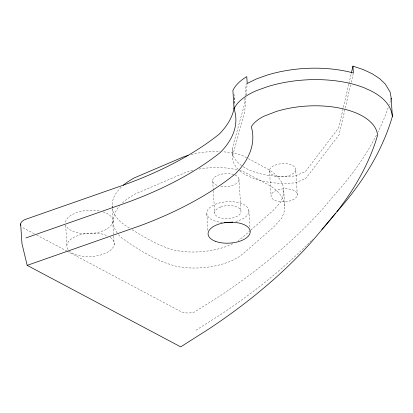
<?xml version="1.0" encoding="UTF-8"?>
<svg xmlns="http://www.w3.org/2000/svg" width="413" height="413" viewBox="0 0 413 413"><rect width="100%" height="100%" fill="white"/><g stroke="black" fill="none" stroke-linecap="round" stroke-linejoin="round"><path stroke-width="0.31" stroke-dasharray="2.06 1.55" d="M244.842 98.309L244.212 105.325L232.23 148.706L232.664 155.572A58.507 28.9 -3.6 0 0 238.879 169.939M245.069 95.759L246.267 82.368M245.957 97.52L244.646 112.191L232.664 155.572M246.184 94.969L247.16 84.128M348.758 84.237L338.645 127.922L305.357 171.643L294.97 175.938L287.365 176.573A58.507 28.9 -3.6 0 1 242.085 165.974M348.902 83.612L351.355 73.003M350.632 84.861L339.078 134.788L305.785 178.488L295.403 182.789L287.799 183.434A58.507 28.9 -3.6 0 1 239.71 170.683M351.21 82.363L353.234 73.628M250.361 230.516L242.689 237.248L238.249 240.593M250.841 230.093L272.9 210.728L280.835 202.065L281.971 198.916A73.328 36.22 -3.6 0 0 267.459 168.876L247.253 158.102M195.999 330.23L219.969 315.031A813.729 401.937 -3.6 0 0 312.708 239.148M239.39 170.373L243.768 171.725L268.471 184.895A73.328 36.22 -3.6 0 1 282.977 214.936L281.842 218.085L273.907 226.747L243.696 253.267L239.256 256.612A51.79 25.58 -3.6 0 1 176.996 266.478C156.641 261.274 138.19 249.726 121.272 237.552A74.887 36.989 -3.6 0 1 118.257 234.341M34.3 233.753L23.484 228.012A11.956 5.906 -3.6 0 1 21.786 226.799M36.576 234.966L66.741 250.98M67.309 251.28L180.574 311.412A11.394 5.627 -3.6 0 0 194.131 312.187L218.818 296.725A813.729 401.937 -3.6 0 0 323.198 208.317L334.194 195.199A684.129 337.922 -3.6 0 0 376.501 134.937M246.69 157.802L242.761 155.711L238.384 154.359A51.026 25.203 -3.6 0 0 222.741 151.788M129.429 228.043L124.086 224.626L120.266 221.538A74.887 36.989 -3.6 0 1 112.553 208.735M132.103 229.752C145.954 237.986 160.094 246.907 175.99 250.464A51.79 25.58 -3.6 0 0 232.994 243.587M295.729 170.017A13.185 6.51 -3.6 0 1 275.161 175.871A13.185 6.51 -3.6 0 1 276.916 164.524A13.185 6.51 -3.6 0 1 295.729 170.017L297.308 195.184A13.185 6.51 -3.6 0 1 276.746 201.038A13.185 6.51 -3.6 0 1 278.501 189.691A13.185 6.51 -3.6 0 1 297.308 195.184M283.716 189.995L284.722 206.01M269.477 170.259L271.062 195.426M248.869 210.491L249.999 228.513M234.512 97.736L234.951 104.68M238.967 179.072L240.986 211.105M212.69 181.121L213.253 190.094M213.294 190.734L214.703 213.16M206.82 213.774L207.915 231.151M112.212 205.762L113.219 221.776M112.734 221.766L114.174 244.646M65.682 225.379L66.921 245.085M233.903 94.092A140.652 69.477 -3.6 0 1 234.548 105.114M390.497 100.591A684.129 337.922 -3.6 0 1 389.185 104.716M388.189 107.659A684.129 337.922 -3.6 0 1 377.869 132.217M192.783 170.404A51.026 25.203 -3.6 0 0 189.185 171.374L184.482 172.908L134.808 194.131L129.119 197.61A74.887 36.989 -3.6 0 0 121.949 203.418M199.02 169.087A51.026 25.203 -3.6 0 1 209.401 167.812L214.657 167.575A51.026 25.203 -3.6 0 1 237.712 169.944M191.167 154.539A51.026 25.203 -3.6 0 1 208.395 151.798L213.65 151.556A51.026 25.203 -3.6 0 1 220.17 151.638M112.444 208.142A74.887 36.989 -3.6 0 1 121.386 186.97M235.173 175.06A13.185 6.51 -3.6 0 1 236.664 183.284A13.185 6.51 -3.6 0 1 220.475 186.309M217.109 185.401A13.185 6.51 -3.6 0 1 215.968 176.248A13.185 6.51 -3.6 0 1 234.548 174.797M117.173 232.917A74.887 36.989 -3.6 0 1 119.822 205.664M103.131 211.854A23.732 11.724 -3.6 0 1 101.717 231.326A23.732 11.724 -3.6 0 1 65.817 225.245M65.481 222.204A23.732 11.724 -3.6 0 1 69.56 216.278C75.775 211.915 83.472 210.439 90.937 210.191A23.732 11.724 -3.6 0 1 100.147 211.069M241.584 165.623A58.507 28.9 -3.6 0 1 232.23 148.706M110.157 237.341A23.732 11.724 -3.6 0 1 93.405 256.385A23.732 11.724 -3.6 0 1 68.326 241.842A23.732 11.724 -3.6 0 1 108.036 236.112M222.468 222.478A21.094 10.418 -3.6 0 1 210.067 207.378A21.094 10.418 -3.6 0 1 244 204.667A21.094 10.418 -3.6 0 1 235.823 221.409M220.573 207.042L217.981 208.281A13.185 6.51 -3.6 0 0 217.914 216.887A13.185 6.51 -3.6 0 0 235.116 217.223L237.707 215.984A13.185 6.51 -3.6 0 0 237.774 207.378A13.185 6.51 -3.6 0 0 220.573 207.042"/><path stroke-width="0.62" d="M351.355 73.003L352.945 66.137L363.203 69.544L372.154 73.736L379.599 78.615L385.35 84.066L390.171 92.233L391.199 98.232L392.35 116.538A684.129 337.922 -3.6 0 1 336.987 211.668M335.346 213.506L324.35 226.623A813.729 401.937 -3.6 0 1 321.835 229.416M25.936 237.919L121.37 204.543A314.943 155.567 -3.6 0 0 220.341 152.449A140.652 69.477 -3.6 0 0 234.052 108.784L232.901 90.483A60.267 29.767 -3.6 0 1 246.783 76.627L247.217 83.488L256.189 79.028L267.134 75.109A85.352 42.157 -3.6 0 1 353.373 73.003L352.945 66.137M27.175 265.363L141.003 225.426A330.772 163.383 -3.6 0 0 227.837 179.717L235.209 174.028L239.142 169.795A156.481 77.293 -3.6 0 0 251.915 129.104L251.3 126.899L251.842 125.944A44.423 21.941 -3.6 0 1 264 116.198L276.385 111.443A69.487 34.32 -3.6 0 1 362.232 115.919C369.501 120.033 376.847 126.476 377.601 135.309L375.324 142.511A668.311 330.106 -3.6 0 1 328.872 221.533L311.154 242.328A797.916 394.121 -3.6 0 1 208.802 329.016L180.688 346.863L27.175 265.363L21.972 243.685L20.65 223.846M188.178 155.355L183.475 156.888L133.802 178.117L128.113 181.591A74.887 36.989 -3.6 0 0 123.275 185.267M392.35 116.538C391.245 102.92 378.711 94.014 367.074 89.12L364.354 87.845A85.352 42.157 -3.6 0 0 267.856 86.544L256.912 90.468A60.267 29.767 -3.6 0 0 234.052 108.784M234.31 106.967A140.652 69.477 -3.6 0 1 219.189 134.142A314.943 155.567 -3.6 0 1 120.219 186.237L24.785 219.613A11.956 5.906 -3.6 0 0 20.815 225.379M391.199 98.232A684.129 337.922 -3.6 0 1 390.853 99.409M232.777 222.044A21.094 10.418 -3.6 0 1 224.254 222.586M215.188 241.207A21.094 10.418 -3.6 0 0 249.782 233.82A21.094 10.418 -3.6 0 0 222.447 223.149A21.094 10.418 -3.6 0 0 215.188 241.207"/></g></svg>
